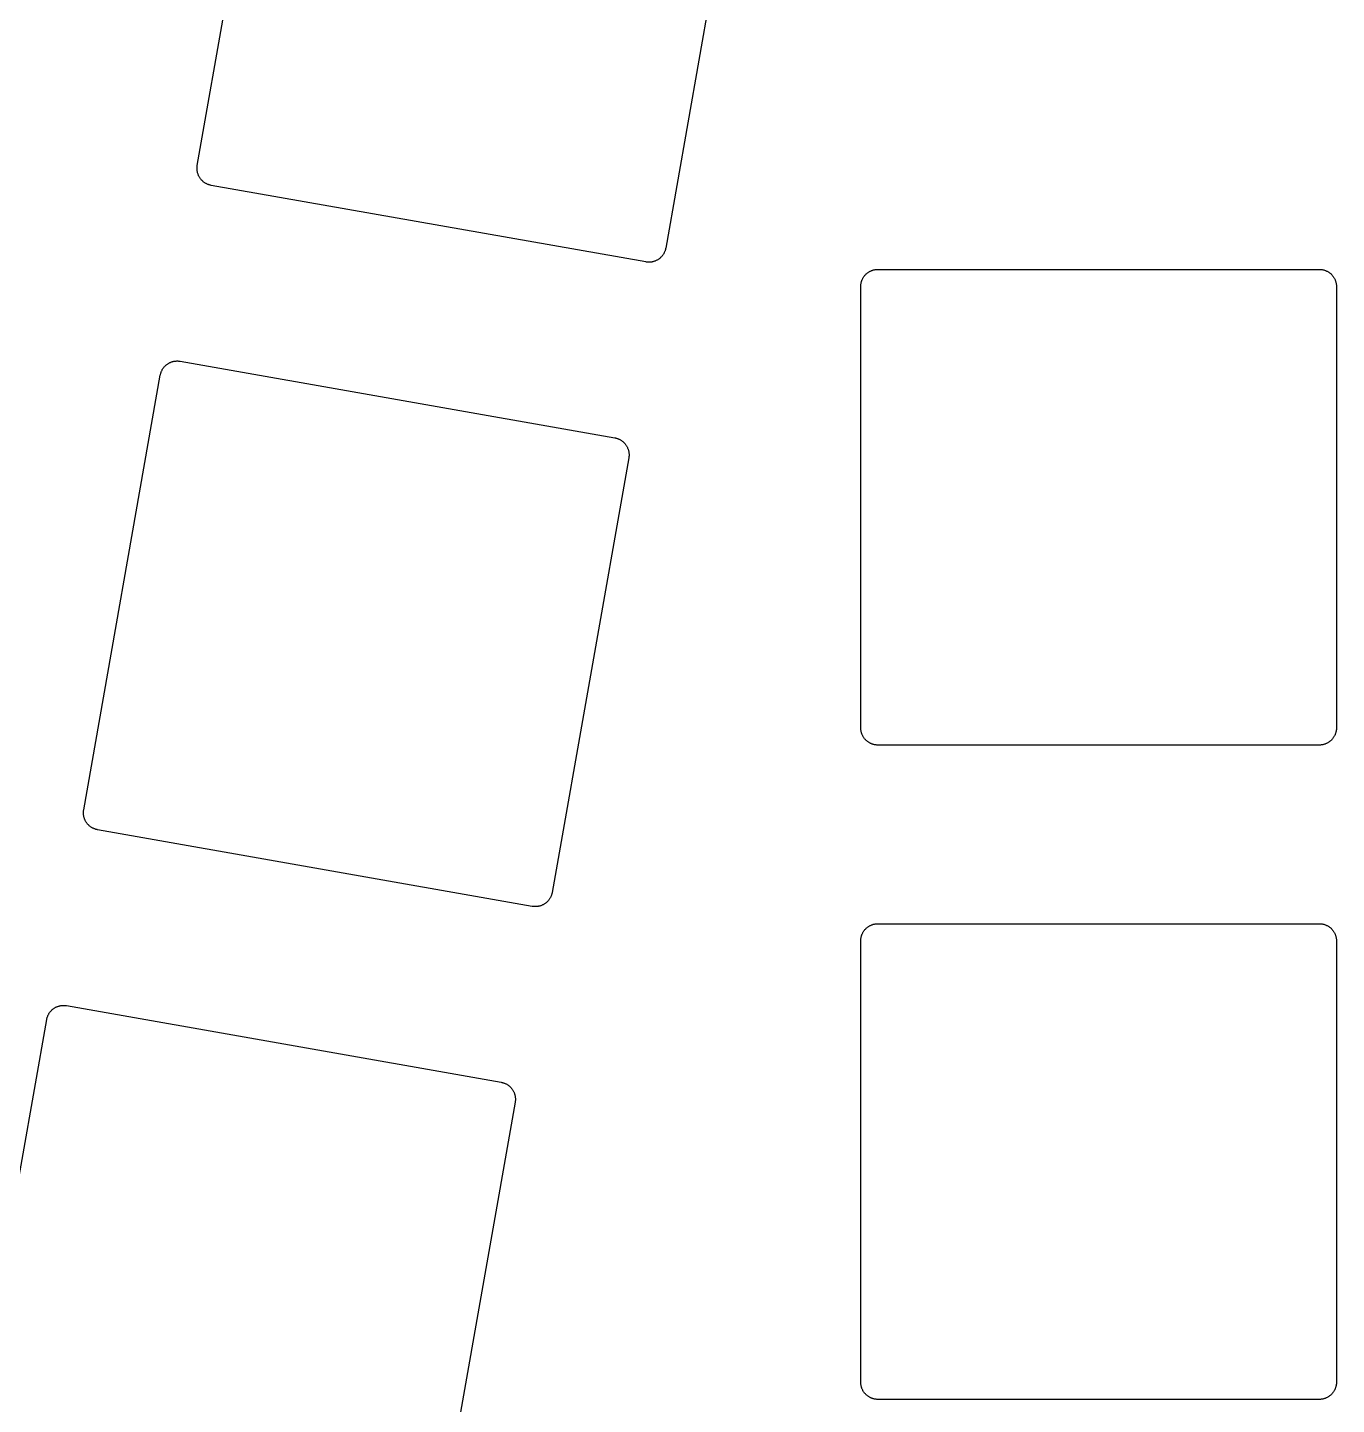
# Model space of a CAD drawing. Extents: x -770 to 754, y -86 to 233.
# Drawn here: x 265.35 to 303.46, y 108.88 to 148.96 of the extents above; entities that cross this region are included whole.
import ezdxf

# ---------------------------------------------------------------- set-up
doc = ezdxf.new("R2010")
doc.units = 0
doc.layers.add('2D_ACR_PLOT$CUT2', color=3, linetype='CONTINUOUS')

msp = doc.modelspace()

# ---------------------------------------------------------------- linework, layer by layer
at = {"layer": '2D_ACR_PLOT$CUT2'}
for p, q in [((270.294, 144.95), (272.526, 157.604)), ((286.165, 155.199), (283.934, 142.545)), ((270.287, 144.882), (270.288, 144.899)), ((270.287, 144.865), (270.287, 144.882)), ((270.287, 144.848), (270.287, 144.865)), ((270.288, 144.831), (270.287, 144.848)), ((270.288, 144.899), (270.29, 144.916)), ((270.289, 144.814), (270.288, 144.831)), ((270.291, 144.797), (270.289, 144.814)), ((270.29, 144.916), (270.292, 144.933)), ((270.294, 144.78), (270.291, 144.797)), ((270.292, 144.933), (270.294, 144.95)), ((270.297, 144.763), (270.294, 144.78)), ((270.3, 144.746), (270.297, 144.763)), ((270.305, 144.73), (270.3, 144.746)), ((270.31, 144.713), (270.305, 144.73)), ((270.315, 144.697), (270.31, 144.713)), ((270.321, 144.681), (270.315, 144.697)), ((270.327, 144.665), (270.321, 144.681)), ((270.334, 144.65), (270.327, 144.665)), ((270.342, 144.635), (270.334, 144.65)), ((270.35, 144.619), (270.342, 144.635)), ((270.359, 144.605), (270.35, 144.619)), ((270.368, 144.59), (270.359, 144.605)), ((270.377, 144.576), (270.368, 144.59)), ((270.387, 144.562), (270.377, 144.576)), ((270.398, 144.549), (270.387, 144.562)), ((270.409, 144.536), (270.398, 144.549)), ((270.42, 144.523), (270.409, 144.536)), ((270.432, 144.511), (270.42, 144.523)), ((270.444, 144.499), (270.432, 144.511)), ((270.457, 144.487), (270.444, 144.499)), ((270.47, 144.476), (270.457, 144.487)), ((270.483, 144.466), (270.47, 144.476)), ((270.497, 144.455), (270.483, 144.466)), ((270.511, 144.446), (270.497, 144.455)), ((270.525, 144.437), (270.511, 144.446)), ((270.54, 144.428), (270.525, 144.437)), ((270.555, 144.42), (270.54, 144.428)), ((270.57, 144.412), (270.555, 144.42)), ((270.586, 144.405), (270.57, 144.412)), ((270.602, 144.398), (270.586, 144.405)), ((270.617, 144.392), (270.602, 144.398)), ((270.634, 144.387), (270.617, 144.392)), ((270.65, 144.382), (270.634, 144.387)), ((270.666, 144.378), (270.65, 144.382)), ((270.683, 144.374), (270.666, 144.378)), ((270.7, 144.37), (270.683, 144.374)), ((283.355, 142.139), (270.7, 144.37)), ((283.828, 142.314), (283.817, 142.301)), ((283.839, 142.328), (283.828, 142.314)), ((283.849, 142.342), (283.839, 142.328)), ((283.859, 142.356), (283.849, 142.342)), ((283.868, 142.37), (283.859, 142.356)), ((283.876, 142.385), (283.868, 142.37)), ((283.885, 142.4), (283.876, 142.385)), ((283.892, 142.415), (283.885, 142.4)), ((283.899, 142.431), (283.892, 142.415)), ((283.906, 142.446), (283.899, 142.431)), ((283.912, 142.462), (283.906, 142.446)), ((283.917, 142.478), (283.912, 142.462)), ((283.922, 142.495), (283.917, 142.478)), ((283.927, 142.511), (283.922, 142.495)), ((283.931, 142.528), (283.927, 142.511)), ((283.934, 142.545), (283.931, 142.528)), ((283.372, 142.136), (283.355, 142.139)), ((283.388, 142.134), (283.372, 142.136)), ((283.405, 142.133), (283.388, 142.134)), ((283.423, 142.132), (283.405, 142.133)), ((283.44, 142.132), (283.423, 142.132)), ((283.457, 142.132), (283.44, 142.132)), ((283.474, 142.133), (283.457, 142.132)), ((283.491, 142.134), (283.474, 142.133)), ((283.508, 142.136), (283.491, 142.134)), ((283.525, 142.138), (283.508, 142.136)), ((283.541, 142.142), (283.525, 142.138)), ((283.558, 142.145), (283.541, 142.142)), ((283.575, 142.15), (283.558, 142.145)), ((283.591, 142.154), (283.575, 142.15)), ((283.607, 142.16), (283.591, 142.154)), ((283.623, 142.166), (283.607, 142.16)), ((283.639, 142.172), (283.623, 142.166)), ((283.655, 142.179), (283.639, 142.172)), ((283.67, 142.187), (283.655, 142.179)), ((283.685, 142.195), (283.67, 142.187)), ((283.7, 142.203), (283.685, 142.195)), ((283.714, 142.212), (283.7, 142.203)), ((283.728, 142.222), (283.714, 142.212)), ((283.742, 142.232), (283.728, 142.222)), ((283.756, 142.242), (283.742, 142.232)), ((283.769, 142.253), (283.756, 142.242)), ((283.781, 142.265), (283.769, 142.253)), ((283.794, 142.277), (283.781, 142.265)), ((283.806, 142.289), (283.794, 142.277)), ((283.817, 142.301), (283.806, 142.289)), ((289.977, 141.906), (289.994, 141.91)), ((289.994, 141.91), (290.011, 141.914)), ((290.011, 141.914), (290.027, 141.917)), ((290.027, 141.917), (290.044, 141.92)), ((290.044, 141.92), (290.061, 141.922)), ((290.061, 141.922), (290.078, 141.923)), ((290.078, 141.923), (290.095, 141.924)), ((290.095, 141.924), (290.112, 141.924)), ((290.112, 141.924), (302.962, 141.924)), ((302.962, 141.924), (302.979, 141.924)), ((302.979, 141.924), (302.996, 141.923)), ((302.996, 141.923), (303.013, 141.922)), ((303.013, 141.922), (303.03, 141.92)), ((303.03, 141.92), (303.047, 141.917)), ((303.047, 141.917), (303.064, 141.914)), ((303.064, 141.914), (303.081, 141.91)), ((303.081, 141.91), (303.097, 141.906)), ((289.617, 141.492), (289.62, 141.509)), ((289.62, 141.509), (289.623, 141.526)), ((289.623, 141.526), (289.626, 141.543)), ((289.626, 141.543), (289.631, 141.559)), ((289.631, 141.559), (289.636, 141.576)), ((289.636, 141.576), (289.641, 141.592)), ((289.641, 141.592), (289.647, 141.608)), ((289.647, 141.608), (289.654, 141.623)), ((289.654, 141.623), (289.661, 141.639)), ((289.661, 141.639), (289.668, 141.654)), ((289.668, 141.654), (289.676, 141.669)), ((289.676, 141.669), (289.685, 141.684)), ((289.685, 141.684), (289.694, 141.699)), ((289.694, 141.699), (289.704, 141.713)), ((289.704, 141.713), (289.714, 141.726)), ((289.714, 141.726), (289.724, 141.74)), ((289.724, 141.74), (289.735, 141.753)), ((289.735, 141.753), (289.747, 141.766)), ((289.747, 141.766), (289.759, 141.778)), ((289.759, 141.778), (289.771, 141.79)), ((289.771, 141.79), (289.784, 141.801)), ((289.784, 141.801), (289.797, 141.812)), ((289.797, 141.812), (289.81, 141.823)), ((289.81, 141.823), (289.824, 141.833)), ((289.824, 141.833), (289.838, 141.842)), ((289.838, 141.842), (289.852, 141.851)), ((289.852, 141.851), (289.867, 141.86)), ((289.867, 141.86), (289.882, 141.868)), ((289.882, 141.868), (289.898, 141.876)), ((289.898, 141.876), (289.913, 141.883)), ((289.913, 141.883), (289.929, 141.889)), ((289.929, 141.889), (289.945, 141.895)), ((289.945, 141.895), (289.961, 141.901)), ((289.961, 141.901), (289.977, 141.906)), ((303.097, 141.906), (303.114, 141.901)), ((303.114, 141.901), (303.13, 141.895)), ((303.13, 141.895), (303.146, 141.889)), ((303.146, 141.889), (303.161, 141.883)), ((303.161, 141.883), (303.177, 141.876)), ((303.177, 141.876), (303.192, 141.868)), ((303.192, 141.868), (303.207, 141.86)), ((303.207, 141.86), (303.222, 141.851)), ((303.222, 141.851), (303.237, 141.842)), ((303.237, 141.842), (303.251, 141.833)), ((303.251, 141.833), (303.264, 141.823)), ((303.264, 141.823), (303.278, 141.812)), ((303.278, 141.812), (303.291, 141.801)), ((303.291, 141.801), (303.304, 141.79)), ((303.304, 141.79), (303.316, 141.778)), ((303.316, 141.778), (303.328, 141.766)), ((303.328, 141.766), (303.339, 141.753)), ((303.339, 141.753), (303.35, 141.74)), ((303.35, 141.74), (303.361, 141.726)), ((303.361, 141.726), (303.371, 141.713)), ((303.371, 141.713), (303.38, 141.699)), ((303.38, 141.699), (303.389, 141.684)), ((303.389, 141.684), (303.398, 141.669)), ((303.398, 141.669), (303.406, 141.654)), ((303.406, 141.654), (303.414, 141.639)), ((303.414, 141.639), (303.421, 141.623)), ((303.421, 141.623), (303.427, 141.608)), ((303.427, 141.608), (303.433, 141.592)), ((303.433, 141.592), (303.439, 141.576)), ((303.439, 141.576), (303.444, 141.559)), ((303.444, 141.559), (303.448, 141.543)), ((303.448, 141.543), (303.452, 141.526)), ((303.452, 141.526), (303.455, 141.509)), ((303.455, 141.509), (303.458, 141.492)), ((289.612, 141.424), (289.613, 141.441)), ((289.612, 128.574), (289.612, 141.424)), ((289.613, 141.458), (289.615, 141.475)), ((289.613, 141.441), (289.613, 141.458)), ((289.615, 141.475), (289.617, 141.492)), ((303.458, 141.492), (303.46, 141.475)), ((303.46, 141.475), (303.461, 141.458)), ((303.461, 141.458), (303.462, 141.441)), ((303.462, 141.441), (303.462, 141.424)), ((303.462, 141.424), (303.462, 128.574)), ((269.346, 139.1), (269.358, 139.112)), ((269.358, 139.112), (269.37, 139.124)), ((269.37, 139.124), (269.383, 139.135)), ((269.383, 139.135), (269.396, 139.146)), ((269.396, 139.146), (269.409, 139.157)), ((269.409, 139.157), (269.423, 139.167)), ((269.423, 139.167), (269.437, 139.176)), ((269.437, 139.176), (269.452, 139.185)), ((269.452, 139.185), (269.467, 139.194)), ((269.467, 139.194), (269.482, 139.202)), ((269.482, 139.202), (269.497, 139.209)), ((269.497, 139.209), (269.513, 139.216)), ((269.513, 139.216), (269.528, 139.223)), ((269.528, 139.223), (269.544, 139.229)), ((269.544, 139.229), (269.561, 139.234)), ((269.561, 139.234), (269.577, 139.239)), ((269.577, 139.239), (269.594, 139.243)), ((269.594, 139.243), (269.61, 139.247)), ((269.61, 139.247), (269.627, 139.25)), ((269.627, 139.25), (269.644, 139.253)), ((269.644, 139.253), (269.661, 139.255)), ((269.661, 139.255), (269.678, 139.256)), ((269.678, 139.256), (269.695, 139.257)), ((269.695, 139.257), (269.712, 139.257)), ((269.712, 139.257), (269.729, 139.257)), ((269.729, 139.257), (269.746, 139.256)), ((269.746, 139.256), (269.763, 139.254)), ((269.763, 139.254), (269.78, 139.252)), ((269.78, 139.252), (269.797, 139.249)), ((269.797, 139.249), (282.452, 137.018)), ((266.986, 126.189), (269.218, 138.844)), ((269.218, 138.844), (269.221, 138.861)), ((269.221, 138.861), (269.225, 138.877)), ((269.225, 138.877), (269.229, 138.894)), ((269.229, 138.894), (269.234, 138.91)), ((269.234, 138.91), (269.24, 138.926)), ((269.24, 138.926), (269.246, 138.942)), ((269.246, 138.942), (269.252, 138.958)), ((269.252, 138.958), (269.259, 138.974)), ((269.259, 138.974), (269.267, 138.989)), ((269.267, 138.989), (269.275, 139.004)), ((269.275, 139.004), (269.284, 139.018)), ((269.284, 139.018), (269.293, 139.033)), ((269.293, 139.033), (269.303, 139.047)), ((269.303, 139.047), (269.313, 139.061)), ((269.313, 139.061), (269.323, 139.074)), ((269.323, 139.074), (269.334, 139.087)), ((269.334, 139.087), (269.346, 139.1)), ((282.452, 137.018), (282.468, 137.015)), ((282.468, 137.015), (282.485, 137.011)), ((282.485, 137.011), (282.502, 137.007)), ((282.502, 137.007), (282.518, 137.002)), ((282.518, 137.002), (282.534, 136.996)), ((282.534, 136.996), (282.55, 136.99)), ((282.55, 136.99), (282.566, 136.984)), ((282.566, 136.984), (282.581, 136.976)), ((282.581, 136.976), (282.597, 136.969)), ((282.597, 136.969), (282.612, 136.961)), ((282.612, 136.961), (282.626, 136.952)), ((282.626, 136.952), (282.641, 136.943)), ((282.641, 136.943), (282.655, 136.933)), ((282.655, 136.933), (282.668, 136.923)), ((282.668, 136.923), (282.682, 136.912)), ((282.682, 136.912), (282.695, 136.901)), ((282.695, 136.901), (282.708, 136.89)), ((282.708, 136.89), (282.72, 136.878)), ((282.72, 136.878), (282.732, 136.866)), ((282.732, 136.866), (282.743, 136.853)), ((282.743, 136.853), (282.754, 136.84)), ((282.754, 136.84), (282.764, 136.826)), ((282.764, 136.826), (282.774, 136.812)), ((282.774, 136.812), (282.784, 136.798)), ((282.784, 136.798), (282.793, 136.784)), ((282.793, 136.784), (282.802, 136.769)), ((282.802, 136.769), (282.81, 136.754)), ((282.81, 136.754), (282.817, 136.739)), ((282.817, 136.739), (282.824, 136.723)), ((282.824, 136.723), (282.831, 136.707)), ((282.831, 136.707), (282.837, 136.691)), ((282.857, 136.439), (280.626, 123.784)), ((282.837, 136.691), (282.842, 136.675)), ((282.842, 136.675), (282.847, 136.659)), ((282.847, 136.659), (282.851, 136.642)), ((282.851, 136.642), (282.855, 136.626)), ((282.855, 136.626), (282.858, 136.609)), ((282.86, 136.456), (282.857, 136.439)), ((282.858, 136.609), (282.86, 136.592)), ((282.86, 136.592), (282.862, 136.575)), ((282.862, 136.473), (282.86, 136.456)), ((282.862, 136.575), (282.864, 136.558)), ((282.864, 136.49), (282.862, 136.473)), ((282.864, 136.558), (282.865, 136.541)), ((282.865, 136.524), (282.864, 136.507)), ((282.864, 136.507), (282.864, 136.49)), ((282.865, 136.541), (282.865, 136.524)), ((289.613, 128.557), (289.612, 128.574)), ((289.613, 128.54), (289.613, 128.557)), ((289.615, 128.523), (289.613, 128.54)), ((289.617, 128.506), (289.615, 128.523)), ((289.62, 128.489), (289.617, 128.506)), ((289.623, 128.473), (289.62, 128.489)), ((289.626, 128.456), (289.623, 128.473)), ((289.631, 128.439), (289.626, 128.456)), ((289.636, 128.423), (289.631, 128.439)), ((289.641, 128.407), (289.636, 128.423)), ((289.647, 128.391), (289.641, 128.407)), ((289.654, 128.375), (289.647, 128.391)), ((289.661, 128.36), (289.654, 128.375)), ((289.668, 128.344), (289.661, 128.36)), ((289.676, 128.329), (289.668, 128.344)), ((289.685, 128.314), (289.676, 128.329)), ((289.694, 128.3), (289.685, 128.314)), ((289.704, 128.286), (289.694, 128.3)), ((289.714, 128.272), (289.704, 128.286)), ((303.371, 128.286), (303.361, 128.272)), ((303.38, 128.3), (303.371, 128.286)), ((303.389, 128.314), (303.38, 128.3)), ((303.398, 128.329), (303.389, 128.314)), ((303.406, 128.344), (303.398, 128.329)), ((303.414, 128.36), (303.406, 128.344)), ((303.421, 128.375), (303.414, 128.36)), ((303.427, 128.391), (303.421, 128.375)), ((303.433, 128.407), (303.427, 128.391)), ((303.439, 128.423), (303.433, 128.407)), ((303.444, 128.439), (303.439, 128.423)), ((303.448, 128.456), (303.444, 128.439)), ((303.452, 128.473), (303.448, 128.456)), ((303.455, 128.489), (303.452, 128.473)), ((303.458, 128.506), (303.455, 128.489)), ((303.46, 128.523), (303.458, 128.506)), ((303.461, 128.54), (303.46, 128.523)), ((303.462, 128.557), (303.461, 128.54)), ((303.462, 128.574), (303.462, 128.557)), ((289.724, 128.259), (289.714, 128.272)), ((289.735, 128.246), (289.724, 128.259)), ((289.747, 128.233), (289.735, 128.246)), ((289.759, 128.221), (289.747, 128.233)), ((289.771, 128.209), (289.759, 128.221)), ((289.784, 128.197), (289.771, 128.209)), ((289.797, 128.186), (289.784, 128.197)), ((289.81, 128.176), (289.797, 128.186)), ((289.824, 128.166), (289.81, 128.176)), ((289.838, 128.156), (289.824, 128.166)), ((289.852, 128.147), (289.838, 128.156)), ((289.867, 128.138), (289.852, 128.147)), ((289.882, 128.13), (289.867, 128.138)), ((289.898, 128.123), (289.882, 128.13)), ((289.913, 128.116), (289.898, 128.123)), ((289.929, 128.109), (289.913, 128.116)), ((289.945, 128.103), (289.929, 128.109)), ((289.961, 128.098), (289.945, 128.103)), ((289.977, 128.093), (289.961, 128.098)), ((289.994, 128.088), (289.977, 128.093)), ((290.011, 128.085), (289.994, 128.088)), ((290.027, 128.082), (290.011, 128.085)), ((290.044, 128.079), (290.027, 128.082)), ((290.061, 128.077), (290.044, 128.079)), ((290.078, 128.075), (290.061, 128.077)), ((290.095, 128.075), (290.078, 128.075)), ((290.112, 128.074), (290.095, 128.075)), ((302.962, 128.074), (290.112, 128.074)), ((302.979, 128.075), (302.962, 128.074)), ((302.996, 128.075), (302.979, 128.075)), ((303.013, 128.077), (302.996, 128.075)), ((303.03, 128.079), (303.013, 128.077)), ((303.047, 128.082), (303.03, 128.079)), ((303.064, 128.085), (303.047, 128.082)), ((303.081, 128.088), (303.064, 128.085)), ((303.097, 128.093), (303.081, 128.088)), ((303.114, 128.098), (303.097, 128.093)), ((303.13, 128.103), (303.114, 128.098)), ((303.146, 128.109), (303.13, 128.103)), ((303.161, 128.116), (303.146, 128.109)), ((303.177, 128.123), (303.161, 128.116)), ((303.192, 128.13), (303.177, 128.123)), ((303.207, 128.138), (303.192, 128.13)), ((303.222, 128.147), (303.207, 128.138)), ((303.237, 128.156), (303.222, 128.147)), ((303.251, 128.166), (303.237, 128.156)), ((303.264, 128.176), (303.251, 128.166)), ((303.278, 128.186), (303.264, 128.176)), ((303.291, 128.197), (303.278, 128.186)), ((303.304, 128.209), (303.291, 128.197)), ((303.316, 128.221), (303.304, 128.209)), ((303.328, 128.233), (303.316, 128.221)), ((303.339, 128.246), (303.328, 128.233)), ((303.35, 128.259), (303.339, 128.246)), ((303.361, 128.272), (303.35, 128.259)), ((266.979, 126.121), (266.98, 126.138)), ((266.979, 126.104), (266.979, 126.121)), ((266.979, 126.087), (266.979, 126.104)), ((266.98, 126.07), (266.979, 126.087)), ((266.98, 126.138), (266.982, 126.155)), ((266.981, 126.053), (266.98, 126.07)), ((266.983, 126.036), (266.981, 126.053)), ((266.982, 126.155), (266.984, 126.172)), ((266.986, 126.019), (266.983, 126.036)), ((266.984, 126.172), (266.986, 126.189)), ((266.989, 126.002), (266.986, 126.019)), ((266.992, 125.986), (266.989, 126.002)), ((266.997, 125.969), (266.992, 125.986)), ((267.002, 125.953), (266.997, 125.969)), ((267.007, 125.937), (267.002, 125.953)), ((267.013, 125.921), (267.007, 125.937)), ((267.019, 125.905), (267.013, 125.921)), ((267.026, 125.889), (267.019, 125.905)), ((267.034, 125.874), (267.026, 125.889)), ((267.042, 125.859), (267.034, 125.874)), ((267.051, 125.844), (267.042, 125.859)), ((267.06, 125.83), (267.051, 125.844)), ((267.069, 125.816), (267.06, 125.83)), ((267.079, 125.802), (267.069, 125.816)), ((267.09, 125.788), (267.079, 125.802)), ((267.101, 125.775), (267.09, 125.788)), ((267.112, 125.762), (267.101, 125.775)), ((267.124, 125.75), (267.112, 125.762)), ((267.136, 125.738), (267.124, 125.75)), ((267.149, 125.727), (267.136, 125.738)), ((267.162, 125.716), (267.149, 125.727)), ((267.175, 125.705), (267.162, 125.716)), ((267.189, 125.695), (267.175, 125.705)), ((267.203, 125.685), (267.189, 125.695)), ((267.217, 125.676), (267.203, 125.685)), ((267.232, 125.667), (267.217, 125.676)), ((267.247, 125.659), (267.232, 125.667)), ((267.262, 125.652), (267.247, 125.659)), ((267.278, 125.644), (267.262, 125.652)), ((267.294, 125.638), (267.278, 125.644)), ((267.309, 125.632), (267.294, 125.638)), ((267.326, 125.626), (267.309, 125.632)), ((267.342, 125.621), (267.326, 125.626)), ((267.358, 125.617), (267.342, 125.621)), ((267.375, 125.613), (267.358, 125.617)), ((267.392, 125.61), (267.375, 125.613)), ((280.047, 123.379), (267.392, 125.61)), ((280.434, 123.471), (280.42, 123.461)), ((280.448, 123.482), (280.434, 123.471)), ((280.461, 123.493), (280.448, 123.482)), ((280.473, 123.504), (280.461, 123.493)), ((280.486, 123.516), (280.473, 123.504)), ((280.498, 123.528), (280.486, 123.516)), ((280.509, 123.541), (280.498, 123.528)), ((280.52, 123.554), (280.509, 123.541)), ((280.531, 123.567), (280.52, 123.554)), ((280.541, 123.581), (280.531, 123.567)), ((280.551, 123.595), (280.541, 123.581)), ((280.56, 123.61), (280.551, 123.595)), ((280.568, 123.624), (280.56, 123.61)), ((280.577, 123.639), (280.568, 123.624)), ((280.584, 123.654), (280.577, 123.639)), ((280.591, 123.67), (280.584, 123.654)), ((280.598, 123.686), (280.591, 123.67)), ((280.604, 123.702), (280.598, 123.686)), ((280.609, 123.718), (280.604, 123.702)), ((280.614, 123.734), (280.609, 123.718)), ((280.619, 123.751), (280.614, 123.734)), ((280.623, 123.767), (280.619, 123.751)), ((280.626, 123.784), (280.623, 123.767)), ((280.064, 123.376), (280.047, 123.379)), ((280.08, 123.374), (280.064, 123.376)), ((280.097, 123.372), (280.08, 123.374)), ((280.115, 123.371), (280.097, 123.372)), ((280.132, 123.371), (280.115, 123.371)), ((280.149, 123.371), (280.132, 123.371)), ((280.166, 123.372), (280.149, 123.371)), ((280.183, 123.373), (280.166, 123.372)), ((280.2, 123.375), (280.183, 123.373)), ((280.217, 123.378), (280.2, 123.375)), ((280.233, 123.381), (280.217, 123.378)), ((280.25, 123.385), (280.233, 123.381)), ((280.267, 123.389), (280.25, 123.385)), ((280.283, 123.394), (280.267, 123.389)), ((280.299, 123.399), (280.283, 123.394)), ((280.315, 123.405), (280.299, 123.399)), ((280.331, 123.412), (280.315, 123.405)), ((280.347, 123.419), (280.331, 123.412)), ((280.362, 123.426), (280.347, 123.419)), ((280.377, 123.434), (280.362, 123.426)), ((280.392, 123.443), (280.377, 123.434)), ((280.406, 123.452), (280.392, 123.443)), ((280.42, 123.461), (280.406, 123.452)), ((289.704, 122.663), (289.714, 122.676)), ((289.714, 122.676), (289.724, 122.69)), ((289.724, 122.69), (289.735, 122.703)), ((289.735, 122.703), (289.747, 122.716)), ((289.747, 122.716), (289.759, 122.728)), ((289.759, 122.728), (289.771, 122.74)), ((289.771, 122.74), (289.784, 122.751)), ((289.784, 122.751), (289.797, 122.762)), ((289.797, 122.762), (289.81, 122.773)), ((289.81, 122.773), (289.824, 122.783)), ((289.824, 122.783), (289.838, 122.792)), ((289.838, 122.792), (289.852, 122.801)), ((289.852, 122.801), (289.867, 122.81)), ((289.867, 122.81), (289.882, 122.818)), ((289.882, 122.818), (289.898, 122.826)), ((289.898, 122.826), (289.913, 122.833)), ((289.913, 122.833), (289.929, 122.839)), ((289.929, 122.839), (289.945, 122.845)), ((289.945, 122.845), (289.961, 122.851)), ((289.961, 122.851), (289.977, 122.856)), ((289.977, 122.856), (289.994, 122.86)), ((289.994, 122.86), (290.011, 122.864)), ((290.011, 122.864), (290.027, 122.867)), ((290.027, 122.867), (290.044, 122.87)), ((290.044, 122.87), (290.061, 122.872)), ((290.061, 122.872), (290.078, 122.873)), ((290.078, 122.873), (290.095, 122.874)), ((290.095, 122.874), (290.112, 122.874)), ((290.112, 122.874), (302.962, 122.874)), ((302.962, 122.874), (302.979, 122.874)), ((302.979, 122.874), (302.996, 122.873)), ((302.996, 122.873), (303.013, 122.872)), ((303.013, 122.872), (303.03, 122.87)), ((303.03, 122.87), (303.047, 122.867)), ((303.047, 122.867), (303.064, 122.864)), ((303.064, 122.864), (303.081, 122.86)), ((303.081, 122.86), (303.097, 122.856)), ((303.097, 122.856), (303.114, 122.851)), ((303.114, 122.851), (303.13, 122.845)), ((303.13, 122.845), (303.146, 122.839)), ((303.146, 122.839), (303.161, 122.833)), ((303.161, 122.833), (303.177, 122.826)), ((303.177, 122.826), (303.192, 122.818)), ((303.192, 122.818), (303.207, 122.81)), ((303.207, 122.81), (303.222, 122.801)), ((303.222, 122.801), (303.237, 122.792)), ((303.237, 122.792), (303.251, 122.783)), ((303.251, 122.783), (303.264, 122.773)), ((303.264, 122.773), (303.278, 122.762)), ((303.278, 122.762), (303.291, 122.751)), ((303.291, 122.751), (303.304, 122.74)), ((303.304, 122.74), (303.316, 122.728)), ((303.316, 122.728), (303.328, 122.716)), ((303.328, 122.716), (303.339, 122.703)), ((303.339, 122.703), (303.35, 122.69)), ((303.35, 122.69), (303.361, 122.676)), ((303.361, 122.676), (303.371, 122.663)), ((289.612, 122.374), (289.613, 122.391)), ((289.612, 109.524), (289.612, 122.374)), ((289.613, 122.408), (289.615, 122.425)), ((289.613, 122.391), (289.613, 122.408)), ((289.615, 122.425), (289.617, 122.442)), ((289.617, 122.442), (289.62, 122.459)), ((289.62, 122.459), (289.623, 122.476)), ((289.623, 122.476), (289.626, 122.493)), ((289.626, 122.493), (289.631, 122.509)), ((289.631, 122.509), (289.636, 122.526)), ((289.636, 122.526), (289.641, 122.542)), ((289.641, 122.542), (289.647, 122.558)), ((289.647, 122.558), (289.654, 122.573)), ((289.654, 122.573), (289.661, 122.589)), ((289.661, 122.589), (289.668, 122.604)), ((289.668, 122.604), (289.676, 122.619)), ((289.676, 122.619), (289.685, 122.634)), ((289.685, 122.634), (289.694, 122.649)), ((289.694, 122.649), (289.704, 122.663)), ((303.371, 122.663), (303.38, 122.649)), ((303.38, 122.649), (303.389, 122.634)), ((303.389, 122.634), (303.398, 122.619)), ((303.398, 122.619), (303.406, 122.604)), ((303.406, 122.604), (303.414, 122.589)), ((303.414, 122.589), (303.421, 122.573)), ((303.421, 122.573), (303.427, 122.558)), ((303.427, 122.558), (303.433, 122.542)), ((303.433, 122.542), (303.439, 122.526)), ((303.439, 122.526), (303.444, 122.509)), ((303.444, 122.509), (303.448, 122.493)), ((303.448, 122.493), (303.452, 122.476)), ((303.452, 122.476), (303.455, 122.459)), ((303.455, 122.459), (303.458, 122.442)), ((303.458, 122.442), (303.46, 122.425)), ((303.46, 122.425), (303.461, 122.408)), ((303.461, 122.408), (303.462, 122.391)), ((303.462, 122.391), (303.462, 122.374)), ((303.462, 122.374), (303.462, 109.524)), ((265.976, 120.258), (265.985, 120.272)), ((265.985, 120.272), (265.995, 120.286)), ((265.995, 120.286), (266.005, 120.3)), ((266.005, 120.3), (266.015, 120.313)), ((266.015, 120.313), (266.026, 120.327)), ((266.026, 120.327), (266.038, 120.339)), ((266.038, 120.339), (266.05, 120.351)), ((266.05, 120.351), (266.062, 120.363)), ((266.062, 120.363), (266.075, 120.375)), ((266.075, 120.375), (266.088, 120.386)), ((266.088, 120.386), (266.101, 120.396)), ((266.101, 120.396), (266.115, 120.406)), ((266.115, 120.406), (266.129, 120.416)), ((266.129, 120.416), (266.144, 120.425)), ((266.144, 120.425), (266.159, 120.433)), ((266.159, 120.433), (266.174, 120.441)), ((266.174, 120.441), (266.189, 120.449)), ((266.189, 120.449), (266.205, 120.456)), ((266.205, 120.456), (266.22, 120.462)), ((266.22, 120.462), (266.236, 120.468)), ((266.236, 120.468), (266.253, 120.474)), ((266.253, 120.474), (266.269, 120.478)), ((266.269, 120.478), (266.286, 120.483)), ((266.286, 120.483), (266.302, 120.486)), ((266.302, 120.486), (266.319, 120.49)), ((266.319, 120.49), (266.336, 120.492)), ((266.336, 120.492), (266.353, 120.494)), ((266.353, 120.494), (266.37, 120.495)), ((266.37, 120.495), (266.387, 120.496)), ((266.387, 120.496), (266.404, 120.496)), ((266.404, 120.496), (266.421, 120.496)), ((266.421, 120.496), (266.438, 120.495)), ((266.438, 120.495), (266.455, 120.494)), ((266.455, 120.494), (266.472, 120.492)), ((266.472, 120.492), (266.489, 120.489)), ((266.489, 120.489), (279.144, 118.258)), ((263.678, 107.429), (265.91, 120.083)), ((265.91, 120.083), (265.913, 120.1)), ((265.913, 120.1), (265.917, 120.117)), ((265.917, 120.117), (265.921, 120.133)), ((265.921, 120.133), (265.926, 120.15)), ((265.926, 120.15), (265.932, 120.166)), ((265.932, 120.166), (265.938, 120.182)), ((265.938, 120.182), (265.944, 120.197)), ((265.944, 120.197), (265.951, 120.213)), ((265.951, 120.213), (265.959, 120.228)), ((265.959, 120.228), (265.967, 120.243)), ((265.967, 120.243), (265.976, 120.258)), ((279.144, 118.258), (279.16, 118.254)), ((279.16, 118.254), (279.177, 118.25)), ((279.177, 118.25), (279.194, 118.246)), ((279.194, 118.246), (279.21, 118.241)), ((279.21, 118.241), (279.226, 118.236)), ((279.226, 118.236), (279.242, 118.23)), ((279.242, 118.23), (279.258, 118.223)), ((279.258, 118.223), (279.273, 118.216)), ((279.273, 118.216), (279.289, 118.208)), ((279.289, 118.208), (279.304, 118.2)), ((279.304, 118.2), (279.318, 118.191)), ((279.318, 118.191), (279.333, 118.182)), ((279.333, 118.182), (279.347, 118.172)), ((279.347, 118.172), (279.36, 118.162)), ((279.36, 118.162), (279.374, 118.152)), ((279.374, 118.152), (279.387, 118.141)), ((279.387, 118.141), (279.4, 118.129)), ((279.4, 118.129), (279.412, 118.117)), ((279.412, 118.117), (279.424, 118.105)), ((279.424, 118.105), (279.435, 118.092)), ((279.435, 118.092), (279.446, 118.079)), ((279.446, 118.079), (279.456, 118.066)), ((279.456, 118.066), (279.466, 118.052)), ((279.466, 118.052), (279.476, 118.038)), ((279.476, 118.038), (279.485, 118.023)), ((279.485, 118.023), (279.494, 118.009)), ((279.494, 118.009), (279.502, 117.993)), ((279.502, 117.993), (279.509, 117.978)), ((279.509, 117.978), (279.516, 117.963)), ((279.516, 117.963), (279.523, 117.947)), ((279.523, 117.947), (279.529, 117.931)), ((279.529, 117.931), (279.534, 117.915)), ((279.534, 117.915), (279.539, 117.898)), ((279.539, 117.898), (279.543, 117.882)), ((279.543, 117.882), (279.547, 117.865)), ((279.547, 117.865), (279.55, 117.848)), ((279.549, 117.678), (277.318, 105.024)), ((279.552, 117.695), (279.549, 117.678)), ((279.55, 117.848), (279.552, 117.831)), ((279.552, 117.831), (279.554, 117.814)), ((279.554, 117.712), (279.552, 117.695)), ((279.554, 117.814), (279.556, 117.797)), ((279.556, 117.729), (279.554, 117.712)), ((279.556, 117.797), (279.557, 117.78)), ((279.557, 117.763), (279.556, 117.746)), ((279.556, 117.746), (279.556, 117.729)), ((279.557, 117.78), (279.557, 117.763)), ((289.613, 109.507), (289.612, 109.524)), ((289.613, 109.49), (289.613, 109.507)), ((289.615, 109.473), (289.613, 109.49)), ((289.617, 109.456), (289.615, 109.473)), ((289.62, 109.439), (289.617, 109.456)), ((289.623, 109.423), (289.62, 109.439)), ((303.455, 109.439), (303.452, 109.423)), ((303.458, 109.456), (303.455, 109.439)), ((303.46, 109.473), (303.458, 109.456)), ((303.461, 109.49), (303.46, 109.473)), ((303.462, 109.507), (303.461, 109.49)), ((303.462, 109.524), (303.462, 109.507)), ((289.626, 109.406), (289.623, 109.423)), ((289.631, 109.389), (289.626, 109.406)), ((289.636, 109.373), (289.631, 109.389)), ((289.641, 109.357), (289.636, 109.373)), ((289.647, 109.341), (289.641, 109.357)), ((289.654, 109.325), (289.647, 109.341)), ((289.661, 109.31), (289.654, 109.325)), ((289.668, 109.294), (289.661, 109.31)), ((289.676, 109.279), (289.668, 109.294)), ((289.685, 109.264), (289.676, 109.279)), ((289.694, 109.25), (289.685, 109.264)), ((289.704, 109.236), (289.694, 109.25)), ((289.714, 109.222), (289.704, 109.236)), ((289.724, 109.209), (289.714, 109.222)), ((289.735, 109.196), (289.724, 109.209)), ((289.747, 109.183), (289.735, 109.196)), ((289.759, 109.171), (289.747, 109.183)), ((289.771, 109.159), (289.759, 109.171)), ((289.784, 109.147), (289.771, 109.159)), ((289.797, 109.136), (289.784, 109.147)), ((289.81, 109.126), (289.797, 109.136)), ((289.824, 109.116), (289.81, 109.126)), ((289.838, 109.106), (289.824, 109.116)), ((289.852, 109.097), (289.838, 109.106)), ((289.867, 109.088), (289.852, 109.097)), ((289.882, 109.08), (289.867, 109.088)), ((289.898, 109.073), (289.882, 109.08)), ((289.913, 109.066), (289.898, 109.073)), ((289.929, 109.059), (289.913, 109.066)), ((289.945, 109.053), (289.929, 109.059)), ((289.961, 109.048), (289.945, 109.053)), ((289.977, 109.043), (289.961, 109.048)), ((289.994, 109.038), (289.977, 109.043)), ((290.011, 109.035), (289.994, 109.038)), ((303.081, 109.038), (303.064, 109.035)), ((303.097, 109.043), (303.081, 109.038)), ((303.114, 109.048), (303.097, 109.043)), ((303.13, 109.053), (303.114, 109.048)), ((303.146, 109.059), (303.13, 109.053)), ((303.161, 109.066), (303.146, 109.059)), ((303.177, 109.073), (303.161, 109.066)), ((303.192, 109.08), (303.177, 109.073)), ((303.207, 109.088), (303.192, 109.08)), ((303.222, 109.097), (303.207, 109.088)), ((303.237, 109.106), (303.222, 109.097)), ((303.251, 109.116), (303.237, 109.106)), ((303.264, 109.126), (303.251, 109.116)), ((303.278, 109.136), (303.264, 109.126)), ((303.291, 109.147), (303.278, 109.136)), ((303.304, 109.159), (303.291, 109.147)), ((303.316, 109.171), (303.304, 109.159)), ((303.328, 109.183), (303.316, 109.171)), ((303.339, 109.196), (303.328, 109.183)), ((303.35, 109.209), (303.339, 109.196)), ((303.361, 109.222), (303.35, 109.209)), ((303.371, 109.236), (303.361, 109.222)), ((303.38, 109.25), (303.371, 109.236)), ((303.389, 109.264), (303.38, 109.25)), ((303.398, 109.279), (303.389, 109.264)), ((303.406, 109.294), (303.398, 109.279)), ((303.414, 109.31), (303.406, 109.294)), ((303.421, 109.325), (303.414, 109.31)), ((303.427, 109.341), (303.421, 109.325)), ((303.433, 109.357), (303.427, 109.341)), ((303.439, 109.373), (303.433, 109.357)), ((303.444, 109.389), (303.439, 109.373)), ((303.448, 109.406), (303.444, 109.389)), ((303.452, 109.423), (303.448, 109.406)), ((290.027, 109.032), (290.011, 109.035)), ((290.044, 109.029), (290.027, 109.032)), ((290.061, 109.027), (290.044, 109.029)), ((290.078, 109.025), (290.061, 109.027)), ((290.095, 109.025), (290.078, 109.025)), ((290.112, 109.024), (290.095, 109.025)), ((302.962, 109.024), (290.112, 109.024)), ((302.979, 109.025), (302.962, 109.024)), ((302.996, 109.025), (302.979, 109.025)), ((303.013, 109.027), (302.996, 109.025)), ((303.03, 109.029), (303.013, 109.027)), ((303.047, 109.032), (303.03, 109.029)), ((303.064, 109.035), (303.047, 109.032))]:
    msp.add_line(p, q, dxfattribs=at)

doc.saveas('drawing.dxf')
